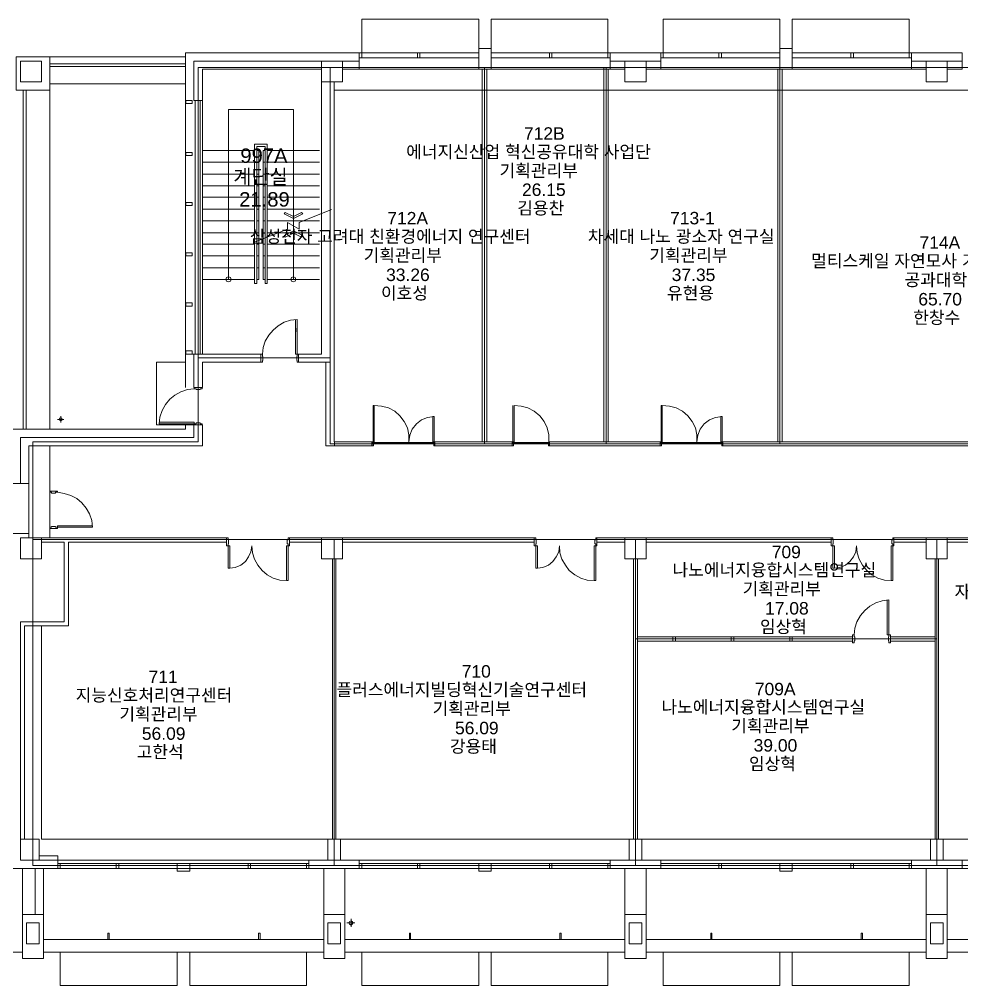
# Model space of a CAD drawing. Header units: millimetres. Extents: x -750 to 90962, y 11972 to 66109.
# Drawn here: x 10962 to 33475, y 15511 to 38607 of the extents above; entities that cross this region are included whole.
import ezdxf

# ---------------------------------------------------------------- set-up
doc = ezdxf.new("R2010")
doc.units = ezdxf.units.MM
doc.layers.add('PDF_문자', color=7, linetype='Continuous')
doc.layers.add('PDF_형상', color=7, linetype='Continuous')
doc.styles.add('PDF 맑은고딕', font='Arial.ttf')

msp = doc.modelspace()

# ---------------------------------------------------------------- linework, layer by layer
at = {"layer": 'PDF_형상', "lineweight": 5}
for points in [[(21936, 38607), (19141, 38607), (21936, 38607), (21936, 37807), (19084, 37807), (21936, 37807)], [(19141, 38607), (19141, 37807)], [(25023, 38607), (22237, 38607), (22237, 37807), (22237, 38607), (25023, 38607), (25023, 37807)], [(22153, 37911), (21936, 37911), (21936, 37412), (22237, 37412), (22237, 37911), (22162, 37911), (22237, 37911), (22237, 37412), (21936, 37412), (21936, 37911)], [(29343, 37911), (29428, 37911), (29428, 37412), (29127, 37412), (29127, 37911)], [(11687, 37713), (11687, 36913), (10887, 36913), (10887, 37713)], [(19084, 37685), (19141, 37685), (19141, 37807), (19084, 37807)], [(19084, 37685), (19141, 37685), (19141, 37807), (19084, 37807)], [(19084, 37685), (21936, 37685)], [(20477, 37685), (20534, 37685), (20534, 37807), (20477, 37807)], [(20477, 37685), (20534, 37685), (20534, 37807), (20477, 37807)], [(25080, 37807), (22237, 37807)], [(22237, 37685), (25080, 37685)], [(23630, 37685), (23687, 37685), (23687, 37807), (23630, 37807)], [(23630, 37685), (23687, 37685), (23687, 37807), (23630, 37807)], [(25023, 37685), (25080, 37685), (25080, 37807), (25023, 37807)], [(25023, 37685), (25080, 37685), (25080, 37807), (25023, 37807)], [(29127, 37807), (26284, 37807)], [(26284, 37685), (26341, 37685), (26341, 37807), (26284, 37807)], [(27677, 37685), (27734, 37685), (27734, 37807), (27677, 37807)], [(32280, 37807), (29428, 37807)], [(30830, 37685), (30887, 37685), (30887, 37807), (30830, 37807)], [(32223, 37685), (32280, 37685), (32280, 37807), (32223, 37807)], [(10990, 37609), (11489, 37609), (11489, 37111), (10990, 37111)], [(15235, 30513), (18388, 30513), (18388, 37459), (15235, 37459)], [(18181, 37609), (18680, 37609), (18680, 37111), (18181, 37111)], [(18181, 37609), (18680, 37609), (18680, 37111), (18181, 37111)], [(22077, 37459), (22077, 28461), (18388, 28461), (18388, 37459)], [(22077, 37459), (24985, 37459), (24985, 28461), (22077, 28461)], [(24985, 28461), (29127, 28461), (29127, 37459), (24985, 37459)], [(26284, 37609), (25080, 37609)], [(25428, 37609), (25936, 37609), (25936, 37111), (25428, 37111)], [(25428, 37609), (25936, 37609), (25936, 37111), (25428, 37111)], [(29127, 28461), (29127, 37459), (36430, 37459), (36430, 28461)], [(32628, 37609), (33127, 37609), (33127, 37111), (32628, 37111)], [(32628, 37609), (33127, 37609), (33127, 37111), (32628, 37111)], [(25428, 37412), (25080, 37412)], [(18435, 37111), (18680, 37111)], [(19385, 28414), (19385, 28508), (18482, 28508), (18482, 30409), (18482, 37111), (18482, 30409), (18482, 28508), (19385, 28508)], [(11687, 28809), (11687, 36913)], [(19084, 36913), (18981, 36913)], [(14943, 36593), (15094, 36593), (15094, 36668), (14943, 36668)], [(16637, 32292), (16637, 35567), (16835, 35567), (16835, 32292), (16882, 32292), (16882, 35623), (16581, 35623), (16581, 32292)], [(16882, 32292), (16882, 35623), (16581, 35623), (16581, 32292), (16637, 32292), (16637, 35567), (16835, 35567), (16835, 32292)], [(14943, 35351), (15094, 35351), (15094, 35426), (14943, 35426)], [(16684, 32386), (16684, 35473), (16684, 32386), (16637, 32386), (16684, 32386), (16637, 32386), (16684, 32386), (16637, 32386)], [(16788, 32386), (16788, 35473), (16788, 32386), (16835, 32386), (16788, 32386), (16835, 32386), (16788, 32386), (16835, 32386)], [(16882, 35473), (18134, 35473)], [(16684, 35191), (16637, 35191)], [(16788, 35191), (16835, 35191)], [(16882, 35191), (18134, 35191)], [(16684, 34908), (16637, 34908)], [(16788, 34908), (16835, 34908)], [(16882, 34908), (18134, 34908)], [(16684, 34626), (16637, 34626)], [(16788, 34626), (16835, 34626)], [(16882, 34626), (18134, 34626)], [(14943, 34155), (15094, 34155), (15094, 34231), (14943, 34231)], [(16684, 34353), (16637, 34353)], [(16788, 34353), (16835, 34353)], [(16882, 34353), (18134, 34353)], [(16600, 33289), (17371, 33591), (17371, 33751), (17644, 33591), (17644, 33751), (18416, 34061), (17644, 33751), (17644, 33591), (17371, 33751), (17371, 33591)], [(16684, 34071), (16637, 34071)], [(16788, 34071), (16835, 34071)], [(16882, 34071), (18134, 34071)], [(17513, 33845), (17287, 33958), (17315, 33986), (17513, 33892), (17701, 33986), (17738, 33958)], [(17513, 33845), (17287, 33958), (17315, 33986), (17513, 33892), (17701, 33986), (17738, 33958)], [(16684, 33788), (16637, 33788)], [(16788, 33788), (16835, 33788)], [(16882, 33788), (18134, 33788)], [(16684, 33506), (16637, 33506)], [(16788, 33506), (16835, 33506)], [(16882, 33506), (18134, 33506)], [(17513, 33553), (17287, 33440), (17315, 33402), (17513, 33496), (17701, 33402), (17738, 33440)], [(17513, 33553), (17287, 33440), (17315, 33402), (17513, 33496), (17701, 33402), (17738, 33440)], [(16684, 33233), (16637, 33233)], [(16788, 33233), (16835, 33233)], [(16882, 33233), (18134, 33233)], [(14943, 32951), (15094, 32951), (15094, 33026), (14943, 33026)], [(16684, 32951), (16637, 32951)], [(16788, 32951), (16835, 32951)], [(16882, 32951), (18134, 32951)], [(16684, 32668), (16637, 32668)], [(16788, 32668), (16835, 32668)], [(16882, 32668), (18134, 32668)], [(16025, 32386), (16007, 32433), (15960, 32452), (15913, 32433), (15894, 32386), (15913, 32348), (15960, 32329), (16007, 32348)], [(16882, 32386), (18134, 32386)], [(17569, 32386), (17550, 32433), (17513, 32452), (17465, 32433), (17447, 32386), (17465, 32348), (17513, 32329), (17550, 32348)], [(17569, 32386), (17550, 32433), (17513, 32452), (17465, 32433), (17447, 32386), (17465, 32348), (17513, 32329), (17550, 32348)], [(14943, 31755), (15094, 31755), (15094, 31831), (14943, 31831)], [(16769, 30607), (16788, 30767), (16835, 30918), (16920, 31059), (17023, 31181), (17145, 31285), (17287, 31369), (17437, 31416), (17597, 31435), (17597, 30607), (17560, 30607), (17560, 31435), (17560, 30607), (17597, 30607), (17597, 31435), (17437, 31416), (17287, 31369), (17145, 31285), (17023, 31181), (16920, 31059), (16835, 30918), (16788, 30767)], [(17588, 31134), (17588, 31228)], [(14943, 30607), (15094, 30607), (15094, 30682), (14943, 30682)], [(16731, 30607), (16731, 30409), (16769, 30409), (16769, 30456), (16778, 30456), (16778, 30551), (16769, 30551), (16769, 30607)], [(16731, 30607), (16731, 30409), (16769, 30409), (16769, 30456), (16778, 30456), (16778, 30551), (16769, 30551), (16769, 30607)], [(18284, 28414), (18284, 30409), (18284, 28414), (19385, 28414)], [(15141, 29807), (15329, 29807), (15329, 29779), (15282, 29779), (15282, 29760), (15188, 29760), (15188, 29779), (15141, 29779)], [(19442, 29374), (19442, 28508), (19414, 28508), (19414, 29374)], [(19442, 29374), (19442, 28508), (19414, 28508), (19414, 29374)], [(26322, 29374), (26322, 28508), (26294, 28508), (26294, 29374)], [(26322, 29374), (26322, 28508), (26294, 28508), (26294, 29374)], [(20844, 29111), (20844, 28508), (20873, 28508), (20873, 29111)], [(20844, 29111), (20844, 28508), (20873, 28508), (20873, 29111)], [(27724, 29111), (27724, 28508), (27753, 28508), (27753, 29111)], [(11988, 29045), (11978, 29073), (11950, 29082), (11922, 29073), (11913, 29045), (11922, 29026), (11950, 29007), (11978, 29026)], [(15141, 28913), (15329, 28913), (15329, 28941), (15282, 28941), (15282, 28960), (15188, 28960), (15188, 28941), (15141, 28941)], [(18491, 28414), (18491, 28508)], [(19433, 28508), (18538, 28508)], [(19395, 28414), (19395, 28508)], [(19423, 28480), (19423, 28414), (19395, 28414), (19395, 28508), (19414, 28508), (19414, 28480)], [(19423, 28480), (19423, 28414), (19395, 28414), (19395, 28508), (19414, 28508), (19414, 28480)], [(19395, 28414), (19395, 28508)], [(19423, 28480), (19423, 28414), (19395, 28414), (19395, 28508), (19414, 28508), (19414, 28480)], [(19423, 28480), (19423, 28414), (19395, 28414), (19395, 28508), (19414, 28508), (19414, 28480)], [(19414, 28508), (19442, 28508)], [(19414, 28489), (20873, 28489)], [(19414, 28480), (20873, 28480)], [(20863, 28480), (20863, 28414), (20873, 28414), (20891, 28414), (20891, 28508), (20873, 28508), (20873, 28480)], [(20863, 28480), (20863, 28414), (20873, 28414), (20891, 28414), (20891, 28508), (20873, 28508), (20873, 28480)], [(22764, 28480), (22764, 28414), (22755, 28414), (22736, 28414), (22736, 28508), (22755, 28508), (22755, 28480)], [(23602, 28480), (23602, 28414), (23611, 28414), (23630, 28414), (23630, 28508), (23611, 28508), (23611, 28480)], [(23630, 28414), (23630, 28508), (26275, 28508), (26275, 28414)], [(26303, 28480), (26303, 28414), (26294, 28414), (26275, 28414), (26275, 28508), (26294, 28508), (26294, 28480)], [(26303, 28480), (26303, 28414), (26294, 28414), (26275, 28414), (26275, 28508), (26294, 28508), (26294, 28480)], [(27743, 28480), (27743, 28414), (27771, 28414), (27771, 28508), (27753, 28508), (27753, 28480)], [(11875, 27332), (11687, 27332), (11687, 27303), (11734, 27303), (11734, 27285), (11828, 27285), (11828, 27303), (11875, 27303)], [(11875, 26438), (11687, 26438), (11687, 26466), (11734, 26466), (11734, 26485), (11828, 26485), (11828, 26466), (11875, 26466)], [(10990, 26212), (11489, 26212), (11489, 25713), (10990, 25713)], [(11282, 18381), (18482, 18381), (18482, 26174), (11282, 26174)], [(17418, 26023), (17418, 26212), (17381, 26212), (17381, 26165), (17362, 26165), (17362, 26071), (17381, 26071), (17381, 26023)], [(18181, 26212), (18680, 26212), (18680, 25713), (18181, 25713)], [(25682, 26174), (25682, 18381), (18482, 18381), (18482, 26174)], [(24760, 26023), (24760, 26212), (24731, 26212), (24731, 26165), (24713, 26165), (24713, 26071), (24731, 26071), (24731, 26023)], [(25428, 26212), (25936, 26212), (25936, 25713), (25428, 25713)], [(32882, 26174), (32882, 23802), (25682, 23802), (25682, 26174)], [(31856, 26023), (31856, 26212), (31828, 26212), (31828, 26165), (31809, 26165), (31809, 26071), (31828, 26071), (31828, 26023)], [(32628, 26212), (33127, 26212), (33127, 25713), (32628, 25713)], [(40082, 26174), (40082, 23802), (36637, 23802), (36637, 18381), (32882, 18381), (32882, 26174)], [(32882, 23802), (25682, 23802), (25682, 18381), (32882, 18381)], [(30868, 23896), (30868, 23708), (30905, 23708), (30905, 23755), (30924, 23755), (30924, 23849), (30905, 23849), (30905, 23896)], [(31771, 23896), (31771, 23708), (31734, 23708), (31734, 23755), (31724, 23755), (31724, 23849), (31734, 23849), (31734, 23896)], [(10990, 18513), (11433, 18513), (11433, 19012), (10990, 19012)], [(18331, 18513), (18633, 18513), (18633, 19012), (18331, 19012)], [(25531, 18513), (25833, 18513), (25833, 19012), (25531, 19012)], [(32731, 18513), (33033, 18513), (33033, 19012), (32731, 19012)], [(19084, 18513), (19084, 18315), (17880, 18315), (17880, 18513)], [(26284, 18513), (26284, 18315), (25080, 18315), (25080, 18513)], [(33484, 18513), (33484, 18315), (32280, 18315), (32280, 18513)], [(11884, 18315), (11941, 18315), (11941, 18428), (11884, 18428)], [(13277, 18315), (13343, 18315), (13343, 18428), (13277, 18428)], [(15037, 18428), (14736, 18428), (14736, 18249), (15037, 18249)], [(16430, 18315), (16487, 18315), (16487, 18428), (16430, 18428)], [(17823, 18315), (17880, 18315), (17880, 18428), (17823, 18428)], [(19084, 18315), (19141, 18315), (19141, 18428), (19084, 18428)], [(20477, 18315), (20534, 18315), (20534, 18428), (20477, 18428)], [(22237, 18428), (21936, 18428), (21936, 18249), (22237, 18249)], [(23630, 18315), (23687, 18315), (23687, 18428), (23630, 18428)], [(25023, 18315), (25080, 18315), (25080, 18428), (25023, 18428)], [(27677, 18315), (27734, 18315), (27734, 18428), (27677, 18428)], [(29428, 18428), (29127, 18428), (29127, 18249), (29428, 18249)], [(30830, 18315), (30887, 18315), (30887, 18428), (30830, 18428)], [(32223, 18315), (32280, 18315), (32280, 18428), (32223, 18428)], [(11037, 16160), (11536, 16160), (11536, 17214), (11037, 17214)], [(18237, 16160), (18736, 16160), (18736, 17214), (18237, 17214)], [(25428, 16160), (25936, 16160), (25936, 17214), (25428, 17214)], [(32628, 16160), (33127, 16160), (33127, 17214), (32628, 17214)], [(11131, 16508), (11433, 16508), (11433, 17016), (11131, 17016)], [(18331, 16508), (18633, 16508), (18633, 17016), (18331, 17016)], [(18934, 17016), (18915, 17045), (18887, 17063), (18849, 17045), (18830, 17016), (18849, 16979), (18887, 16960), (18915, 16979)], [(25531, 16508), (25833, 16508), (25833, 17016), (25531, 17016)], [(32731, 16508), (33033, 16508), (33033, 17016), (32731, 17016)]]:
    msp.add_lwpolyline(points, close=True, dxfattribs=at)
for points in [[(26341, 37807), (26341, 38607), (29127, 38607), (29127, 37807)], [(29428, 37807), (29428, 38607), (32223, 38607), (32223, 37807)], [(11687, 37713), (14934, 37713)], [(14934, 30607), (14934, 36668), (14934, 37807), (19084, 37807), (19084, 37412), (18680, 37412), (19084, 37412), (25080, 37412), (25080, 37807), (26284, 37807), (26284, 37412), (25936, 37412), (26284, 37412)], [(19084, 37807), (21936, 37807), (19084, 37807), (19084, 37412), (25080, 37412), (25080, 37807), (26284, 37807), (26284, 37412), (32280, 37412)], [(22237, 37807), (25080, 37807)], [(22237, 37807), (25080, 37807)], [(29127, 37685), (26284, 37685)], [(29127, 37656), (29127, 28508)], [(32280, 37685), (29428, 37685)], [(33127, 37412), (33484, 37412), (33484, 37807), (32280, 37807), (32280, 37412), (32628, 37412)], [(86868, 18381), (54473, 18381), (47273, 18381), (43094, 18381), (32882, 18381), (22087, 18381), (11282, 18381), (11282, 26174), (11282, 28508), (15235, 28508), (15235, 30513), (15235, 37459), (18284, 37459), (61418, 37459)], [(11687, 37543), (14934, 37543)], [(11687, 37478), (14934, 37478)], [(15338, 36668), (15131, 36668), (15131, 37609), (18680, 37609), (18680, 37111), (18388, 37111), (18388, 30409), (17635, 30409), (17635, 30607), (17597, 30607), (17597, 30551), (17588, 30551), (17588, 30456), (17597, 30456), (17597, 30409), (17635, 30409), (17635, 30607), (18181, 30607), (18181, 37412), (18181, 30607), (17635, 30607), (17635, 30409), (17597, 30409), (17597, 30456), (17588, 30456), (17588, 30551), (17597, 30551), (17597, 30607), (17635, 30607), (17635, 30409), (18388, 30409), (18388, 28508), (18388, 30409), (18388, 37111), (18680, 37111), (18680, 37609), (19084, 37609), (18680, 37609)], [(24929, 37459), (24929, 28508), (24929, 37412)], [(32280, 37609), (33484, 37609)], [(15338, 30607), (15338, 36668), (15338, 37412), (18181, 37412)], [(22021, 37412), (22021, 28508)], [(22134, 37412), (22134, 28508)], [(25033, 36913), (25033, 28508), (25033, 37412)], [(29080, 37412), (29080, 28508)], [(29183, 37412), (29183, 28508)], [(11687, 37063), (14934, 37063)], [(11056, 36913), (11056, 28809)], [(11122, 36913), (11122, 28809)], [(18482, 36913), (61277, 36913)], [(15160, 36668), (15160, 30607)], [(15282, 36668), (15282, 30607)], [(15960, 32386), (15960, 36452), (17513, 36452), (17513, 32386), (17513, 36452)], [(15338, 35473), (16581, 35473)], [(16637, 35473), (16684, 35473), (16637, 35473)], [(16637, 35473), (16684, 35473), (16637, 35473)], [(16835, 35473), (16788, 35473), (16835, 35473)], [(16835, 35473), (16788, 35473), (16835, 35473)], [(15338, 35191), (16581, 35191)], [(15338, 34908), (16581, 34908)], [(15338, 34626), (16581, 34626)], [(15338, 34353), (16581, 34353)], [(15338, 34071), (16581, 34071)], [(15338, 33788), (16581, 33788)], [(15338, 33506), (16581, 33506)], [(15338, 33233), (16581, 33233)], [(15338, 32951), (16581, 32951)], [(15338, 32668), (16581, 32668)], [(15338, 32386), (16581, 32386)], [(61418, 28461), (18388, 28461), (18388, 30513), (15235, 30513), (15235, 28508), (11282, 28508), (11282, 26174), (22087, 26174), (32882, 26174), (43094, 26174), (47273, 26174), (54473, 26174), (79668, 26174)], [(14934, 29807), (14934, 30607), (15131, 30607), (16731, 30607), (16731, 30409), (15338, 30409), (15338, 29807), (15131, 29807), (15131, 30409), (15131, 30607)], [(16731, 30607), (16731, 30409)], [(14934, 28913), (14237, 28913), (14237, 30409), (14934, 30409)], [(14303, 28979), (15141, 28979), (15141, 28941), (14303, 28941), (14322, 29101), (14378, 29261), (14454, 29402), (14557, 29525), (14680, 29628), (14821, 29703), (14981, 29760), (15141, 29779)], [(20873, 29111), (20713, 29092), (20571, 29035), (20449, 28941), (20345, 28809), (20289, 28668), (20270, 28508), (20270, 28678), (20233, 28847), (20157, 28998), (20054, 29129), (19931, 29242), (19781, 29318), (19611, 29365), (19442, 29374)], [(22755, 29374), (22755, 28508), (22783, 28508), (22783, 29374), (22953, 29365), (23113, 29318), (23263, 29242), (23395, 29129), (23498, 28998), (23574, 28847), (23611, 28678), (23611, 28508), (26275, 28508), (26275, 28414), (23602, 28414)], [(27753, 29111), (27593, 29092), (27451, 29035), (27320, 28941), (27225, 28809), (27169, 28668), (27150, 28508), (27150, 28678), (27113, 28847), (27037, 28998), (26934, 29129), (26802, 29242), (26651, 29318), (26491, 29365), (26322, 29374)], [(11950, 29120), (11950, 28969)], [(11188, 27511), (11188, 28414), (15338, 28414), (15338, 28913), (15131, 28913), (15131, 28612), (10990, 28612), (10990, 27511), (10783, 27511), (10783, 28809), (14934, 28809), (14934, 28913), (15131, 28913)], [(11875, 29045), (12025, 29045)], [(11687, 28414), (11687, 26212)], [(22736, 28508), (20873, 28508), (22783, 28508)], [(20891, 28508), (20891, 28414), (20891, 28508)], [(22736, 28414), (22736, 28508), (22736, 28414), (20891, 28414), (22764, 28414)], [(20891, 28508), (20891, 28414), (20891, 28508)], [(22755, 28489), (23611, 28489)], [(22755, 28480), (23611, 28480)], [(23630, 28508), (23630, 28414)], [(27753, 28489), (26294, 28489)], [(27753, 28480), (26294, 28480)], [(27771, 28414), (34105, 28414), (34105, 28508), (27753, 28508)], [(27771, 28508), (27771, 28414), (27771, 28508)], [(10811, 26315), (10990, 26315), (11188, 26315), (11188, 27511), (10990, 27511)], [(12713, 26503), (11875, 26503), (11875, 26466), (12713, 26466), (12694, 26626), (12637, 26786), (12562, 26927), (12458, 27049), (12336, 27153), (12195, 27228), (12035, 27275), (11875, 27303)], [(11489, 26108), (12035, 26108), (12035, 24207), (10990, 24207), (10990, 18711)], [(11084, 19012), (11084, 24113), (12138, 24113), (12138, 26108), (15913, 26108), (15913, 26212), (15913, 26023), (15950, 26023), (15950, 26071), (15960, 26071), (15960, 26165), (15950, 26165), (15950, 26212), (15913, 26212), (11489, 26212)], [(11188, 26212), (11188, 26315)], [(18181, 26108), (17418, 26108), (17418, 26212), (18181, 26212)], [(18680, 26212), (23263, 26212), (23263, 26108), (18680, 26108)], [(23263, 26108), (23263, 26212), (23263, 26023), (23301, 26023), (23301, 26071), (23310, 26071), (23310, 26165), (23301, 26165), (23301, 26212), (23263, 26212)], [(25428, 26108), (24760, 26108), (24760, 26212), (24760, 26108)], [(24760, 26212), (25428, 26212)], [(25936, 26108), (30360, 26108), (30360, 26212), (30360, 26023), (30397, 26023), (30397, 26071), (30407, 26071), (30407, 26165), (30397, 26165), (30397, 26212), (30360, 26212), (25936, 26212)], [(32628, 26108), (31856, 26108), (31856, 26212), (32628, 26212)], [(33127, 26108), (37560, 26108), (37560, 26212), (37560, 26023), (37597, 26023), (37597, 26071), (37607, 26071), (37607, 26165), (37597, 26165), (37597, 26212), (37560, 26212), (33127, 26212)], [(15988, 25487), (15988, 26023), (15950, 26023), (15950, 25487), (15988, 25487), (16120, 25506), (16251, 25562), (16364, 25647), (16440, 25760), (16496, 25882), (16515, 26023), (16534, 25854), (16581, 25703), (16656, 25562), (16760, 25431), (16882, 25327), (17023, 25252), (17183, 25205), (17343, 25195), (17343, 26023), (17381, 26023), (17381, 25195), (17343, 25195)], [(23338, 25487), (23338, 26023), (23301, 26023), (23301, 25487), (23338, 25487), (23470, 25506), (23602, 25562), (23705, 25647), (23790, 25760), (23847, 25882), (23865, 26023), (23875, 25854), (23922, 25703), (24007, 25562), (24101, 25431), (24233, 25327), (24374, 25252), (24524, 25205), (24694, 25195), (24694, 26023), (24731, 26023), (24731, 25195), (24694, 25195)], [(30435, 25487), (30435, 26023), (30397, 26023), (30397, 25487), (30435, 25487), (30567, 25506), (30698, 25562), (30802, 25647), (30887, 25760), (30943, 25882), (30962, 26023), (30981, 25854), (31028, 25703), (31103, 25562), (31207, 25431), (31329, 25327), (31470, 25252), (31630, 25205), (31790, 25195), (31790, 26023), (31828, 26023), (31828, 25195), (31790, 25195)], [(18444, 25713), (18444, 19012)], [(18520, 25713), (18520, 19012)], [(25635, 25713), (25635, 19012)], [(25729, 25713), (25729, 19012)], [(32844, 25713), (32844, 19012)], [(32920, 25713), (32920, 19012)], [(31696, 24725), (31696, 23896), (31734, 23896), (31734, 24734), (31574, 24706), (31423, 24659), (31282, 24583), (31160, 24480), (31056, 24358), (30971, 24207), (30924, 24056), (30905, 23896)], [(11489, 24113), (11489, 19012), (90265, 19012), (90265, 24348)], [(30868, 23849), (25729, 23849)], [(29428, 23746), (26576, 23746), (26576, 23849), (29428, 23849), (29428, 23746), (26576, 23746), (26576, 23849), (26576, 23746), (26642, 23746), (26642, 23849)], [(27969, 23849), (27969, 23746), (28035, 23746), (28035, 23849)], [(29371, 23849), (29371, 23746), (29428, 23746), (29428, 23849)], [(30924, 23849), (30905, 23849)], [(31734, 23849), (31724, 23849)], [(31771, 23755), (31771, 23849), (32844, 23849)], [(32844, 23746), (31771, 23746), (31771, 23849)], [(30868, 23746), (25729, 23746)], [(11037, 16311), (10783, 16311), (10783, 18315), (11884, 18315), (11884, 18513), (47178, 18513)], [(11433, 18513), (11884, 18513), (11884, 18616), (11433, 18616)], [(11037, 17214), (11037, 18315)], [(11338, 17214), (11338, 18315)], [(11536, 17214), (11536, 18315)], [(11884, 18428), (14736, 18428)], [(11884, 18315), (89870, 18315)], [(15037, 18428), (17880, 18428)], [(18237, 17214), (18237, 18315)], [(18736, 17214), (18736, 18315)], [(19084, 18428), (21936, 18428)], [(22237, 18428), (25080, 18428)], [(25428, 17214), (25428, 18315)], [(25936, 17214), (25936, 18315)], [(26284, 18428), (29127, 18428)], [(29428, 18428), (32280, 18428)], [(32628, 17214), (32628, 18315)], [(33127, 17214), (33127, 18315)], [(18887, 17111), (18887, 16913)], [(18783, 17016), (18981, 17016)], [(13108, 16612), (13108, 16762), (13080, 16762), (13080, 16612)], [(16713, 16612), (16713, 16762), (16675, 16762), (16675, 16612)], [(20308, 16612), (20308, 16762), (20280, 16762), (20280, 16612)], [(23903, 16612), (23903, 16762), (23875, 16762), (23875, 16612)], [(27508, 16612), (27508, 16762), (27480, 16762), (27480, 16612)], [(31103, 16612), (31103, 16762), (31075, 16762), (31075, 16612)], [(11536, 16612), (18237, 16612)], [(18736, 16612), (25428, 16612)], [(25936, 16612), (32628, 16612)], [(33127, 16612), (39828, 16612)], [(11536, 16311), (18237, 16311)], [(11941, 16311), (11941, 15511), (14736, 15511), (14736, 16311)], [(15037, 16311), (15037, 15511), (17823, 15511), (17823, 16311)], [(18736, 16311), (25428, 16311)], [(19141, 16311), (19141, 15511), (21936, 15511), (21936, 16311)], [(22237, 16311), (22237, 15511), (25023, 15511), (25023, 16311)], [(25936, 16311), (32628, 16311)], [(26341, 16311), (26341, 15511), (29127, 15511), (29127, 16311)], [(29428, 16311), (29428, 15511), (32223, 15511), (32223, 16311)], [(33127, 16311), (39828, 16311)]]:
    msp.add_lwpolyline(points, dxfattribs=at)

# ---------------------------------------------------------------- texts
at = {"layer": 'PDF_문자', "attachment_point": 4, "style": 'PDF 맑은고딕'}
for s, insert, char_height in [('712B', (23018, 35878), 298.2), ('에너지신산업 혁신공유대학 사업단', (20204, 35426), 298.16), ('997A', (16242, 35345), 345.6), ('기획관리부', (22435, 34975), 298.2), ('계단실', (16073, 34828), 345.6), ('26.15', (22971, 34532), 298.2), ('21.89', (16214, 34301), 345.6), ('김용찬', (22858, 34080), 298.2), ('712A', (19753, 33854), 298.2), ('713-1', (26510, 33854), 298.2), ('삼성전자 고려대 친환경에너지 연구센터', (16468, 33403), 298.16), ('차세대 나노 광소자 연구실', (24543, 33403), 298.16), ('714A', (32468, 33271), 298.2), ('기획관리부', (19188, 32951), 298.2), ('기획관리부', (26012, 32951), 298.2), ('멀티스케일 자연모사 기계연구실', (29880, 32819), 298.16), ('33.26', (19724, 32499), 298.2), ('37.35', (26548, 32499), 298.2), ('공과대학', (32110, 32367), 298.2), ('이호성', (19602, 32048), 298.2), ('유현용', (26435, 32048), 298.2), ('65.70', (32439, 31916), 298.2), ('한창수', (32317, 31464), 298.2), ('709', (28938, 25873), 298.2), ('나노에너지융합시스템연구실', (26567, 25431), 298.16), ('기획관리부', (28242, 24979), 298.2), ('자기메모리소재연구실', (33305, 24913), 298.2), ('17.08', (28778, 24528), 298.2), ('임상혁', (28656, 24076), 298.2), ('710', (21531, 23021), 298.2), ('711', (14049, 22890), 298.2), ('지능신호처리연구센터', (12308, 22438), 298.2), ('플러스에너지빌딩혁신기술연구센터', (18538, 22570), 298.16), ('709A', (28534, 22598), 298.2), ('기획관리부', (13352, 21986), 298.2), ('기획관리부', (20835, 22118), 298.2), ('나노에너지융합시스템연구실', (26303, 22155), 298.16), ('56.09', (21371, 21666), 298.2), ('기획관리부', (27969, 21704), 298.2), ('56.09', (13889, 21534), 298.2), ('고한석', (13766, 21083), 298.2), ('강용태', (21249, 21215), 298.2), ('39.00', (28505, 21252), 298.2), ('임상혁', (28393, 20801), 298.2)]:
    msp.add_mtext(s, dxfattribs=dict(at, insert=insert, char_height=char_height))

doc.saveas('drawing.dxf')
